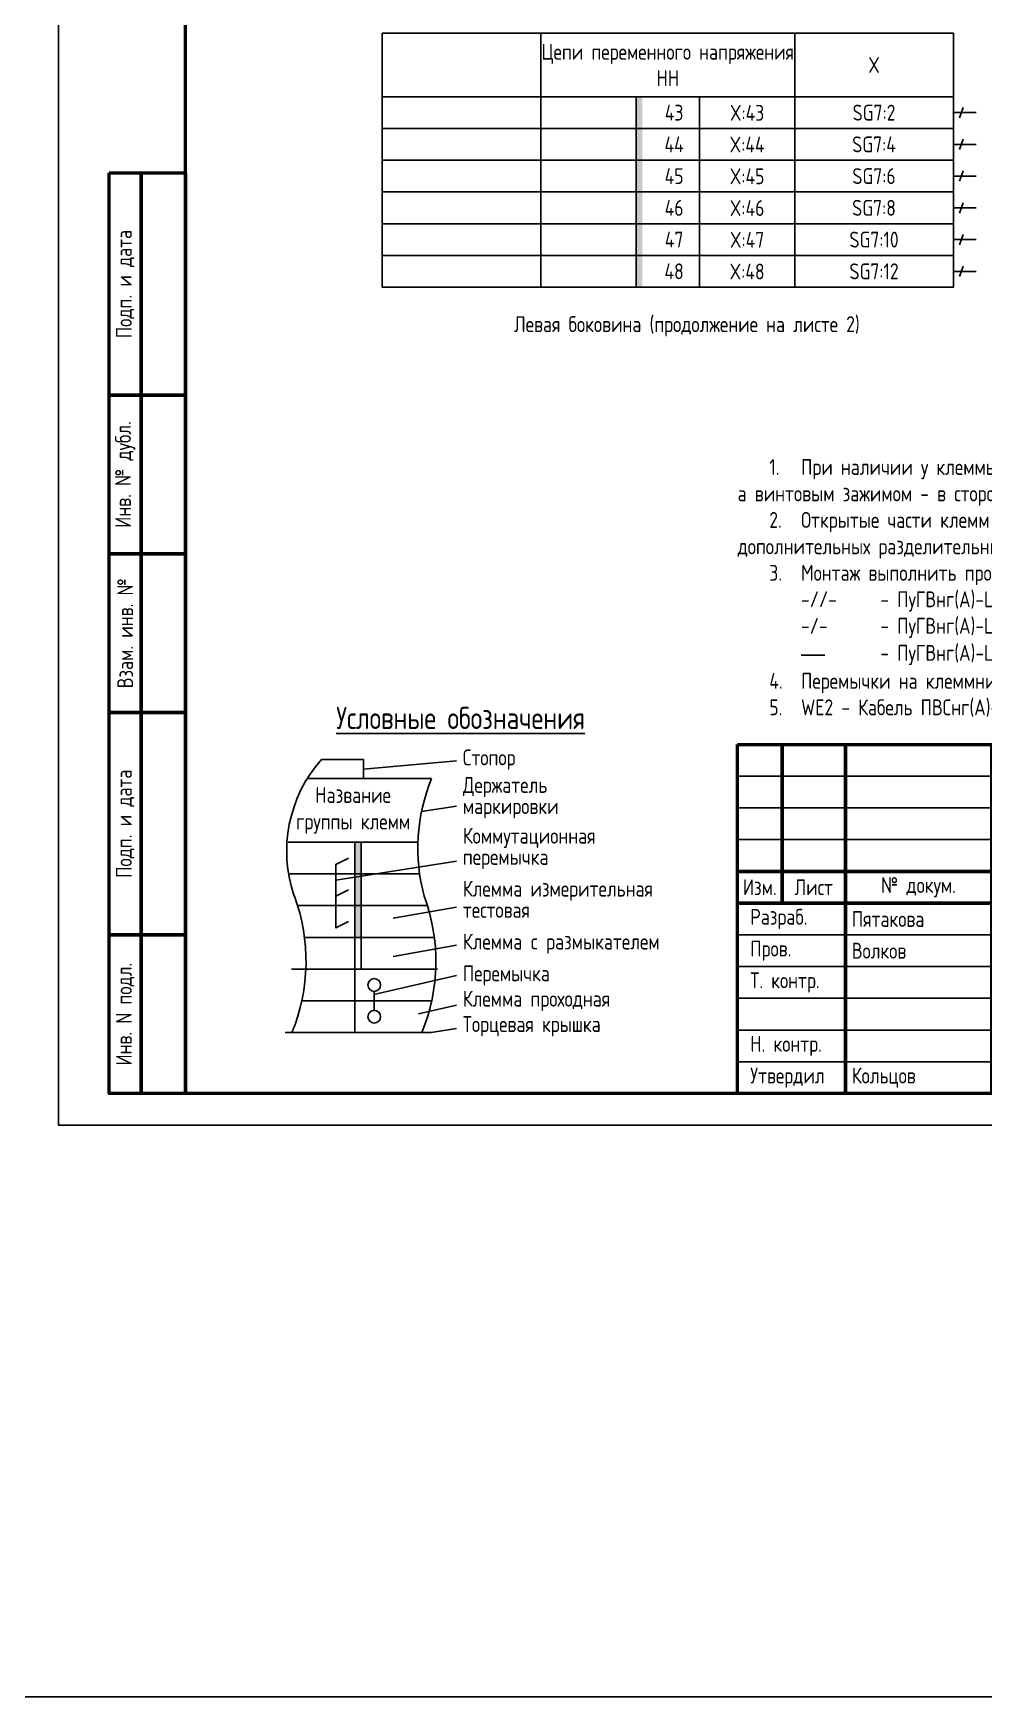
# Model space of a CAD drawing. Header units: millimetres. Extents: x -1244 to 6083, y -90 to 1191.
# Drawn here: x 5036 to 5185.8, y -90 to 172 of the extents above; entities that cross this region are included whole.
import ezdxf

# ---------------------------------------------------------------- set-up
doc = ezdxf.new("R2010")
doc.units = ezdxf.units.MM
doc.styles.add('Gost_type_A', font='GOST_0.TTF')

# ---------------------------------------------------------------- blocks, each defined once
blk = doc.blocks.new('Штамп левый нижний')
at = {"lineweight": 50}
for points in [[(-12, 145), (-7, 145), (-7, 110), (-12, 110)], [(-7, 145), (0, 145), (0, 110), (-7, 110)], [(-12, 110), (-7, 110), (-7, 85), (-12, 85)], [(-7, 110), (0, 110), (0, 85), (-7, 85)], [(-12, 85), (-7, 85), (-7, 60), (-12, 60)], [(-7, 85), (0, 85), (0, 60), (-7, 60)], [(-12, 60), (-7, 60), (-7, 25), (-12, 25)], [(-7, 60), (0, 60), (0, 25), (-7, 25)], [(-12, 25), (-7, 25), (-7, 0), (-12, 0)], [(-7, 25), (0, 25), (0, 0), (-7, 0)]]:
    blk.add_lwpolyline(points, close=True, dxfattribs=at)
at = {"char_height": 2.5, "attachment_point": 5, "rotation": 90, "style": 'Gost_type_A'}
for s, insert, width in [('Подп. и дата', (-9.5, 127.5), 35), ('Инв. № дубл.', (-9.5, 97.5), 25), ('Взам. инв. №', (-9.5, 72.5), 25), ('Подп. и дата', (-9.5, 42.5), 35), ('Инв. N подл.', (-9.5, 12.5), 25)]:
    blk.add_mtext(s, dxfattribs=dict(at, insert=insert, width=width))
blk = doc.blocks.new('Штамп большой нижний')
at = {"lineweight": 50}
for points in [[(-185, 55), (-178, 55), (-178, 35), (-185, 35)], [(-178, 55), (-168, 55), (-168, 35), (-178, 35)], [(-168, 55), (-145, 55), (-145, 35), (-168, 35)], [(-185, 35), (-178, 35), (-178, 30), (-185, 30)], [(-178, 35), (-168, 35), (-168, 30), (-178, 30)], [(-168, 35), (-145, 35), (-145, 30), (-168, 30)], [(-185, 30), (-168, 30), (-168, 0), (-185, 0)], [(-168, 30), (-145, 30), (-145, 0), (-168, 0)]]:
    blk.add_lwpolyline(points, close=True, dxfattribs=at)
for points in [[(-185, 55), (-178, 55), (-178, 50), (-185, 50)], [(-178, 55), (-168, 55), (-168, 50), (-178, 50)], [(-168, 55), (-145, 55), (-145, 50), (-168, 50)], [(-185, 50), (-178, 50), (-178, 45), (-185, 45)], [(-178, 50), (-168, 50), (-168, 45), (-178, 45)], [(-168, 50), (-145, 50), (-145, 45), (-168, 45)], [(-185, 45), (-178, 45), (-178, 40), (-185, 40)], [(-178, 45), (-168, 45), (-168, 40), (-178, 40)], [(-168, 45), (-145, 45), (-145, 40), (-168, 40)], [(-185, 40), (-178, 40), (-178, 35), (-185, 35)], [(-178, 40), (-168, 40), (-168, 35), (-178, 35)], [(-168, 40), (-145, 40), (-145, 35), (-168, 35)], [(-185, 30), (-168, 30), (-168, 25), (-185, 25)], [(-168, 30), (-145, 30), (-145, 25), (-168, 25)], [(-185, 25), (-168, 25), (-168, 20), (-185, 20)], [(-168, 25), (-145, 25), (-145, 20), (-168, 20)], [(-185, 20), (-168, 20), (-168, 15), (-185, 15)], [(-168, 20), (-145, 20), (-145, 15), (-168, 15)], [(-185, 15), (-168, 15), (-168, 10), (-185, 10)], [(-168, 15), (-145, 15), (-145, 10), (-168, 10)], [(-185, 10), (-168, 10), (-168, 5), (-185, 5)], [(-168, 10), (-145, 10), (-145, 5), (-168, 5)], [(-185, 5), (-168, 5), (-168, 0), (-185, 0)], [(-168, 5), (-145, 5), (-145, 0), (-168, 0)]]:
    blk.add_lwpolyline(points, close=True)
at = {"char_height": 2.5, "style": 'Gost_type_A'}
for s, insert, width, attachment_point in [('№ докум.', (-156.5, 32.5), 23, 5), ('Изм.', (-181.5, 32.5), 7, 5), ('Лист', (-173, 32.5), 10, 5), ('\\pxl0.8;Разраб.', (-185, 27.5), 17, 4), ('\\pxl0.8;Пров.', (-185, 22.5), 17, 4), ('\\pxl0.8;Т. контр.', (-185, 17.5), 17, 4), ('\\pxl0.8;Н. контр.', (-185, 7.5), 17, 4), ('\\pxl0.8;Утвердил', (-185, 2.5), 17, 4)]:
    blk.add_mtext(s, dxfattribs=dict(at, insert=insert, width=width, attachment_point=attachment_point))

msp = doc.modelspace()

# ---------------------------------------------------------------- hatches: boundary and pattern name
h = msp.add_hatch(color=7)
h.dxf.hatch_style = 1
h.paths.add_polyline_path([(5132, 162), (5131, 162), (5131, 132), (5132, 132)])
h = msp.add_hatch(color=256)
h.dxf.hatch_style = 1
h.paths.add_polyline_path([(5087.71, 44.6), (5086.71, 44.6), (5086.71, 29.6), (5087.71, 29.6)])

# ---------------------------------------------------------------- linework, layer by layer
for p, q in [((5182.54, 160.31), (5181.96, 158.69)), ((5181, 159.5), (5184.62, 159.5)), ((5182.54, 155.31), (5181.96, 153.69)), ((5181, 154.5), (5184.62, 154.5)), ((5181, 149.5), (5184.62, 149.5)), ((5182.54, 150.31), (5181.96, 148.69)), ((5181, 144.5), (5184.62, 144.5)), ((5182.54, 145.31), (5181.96, 143.69)), ((5181, 139.5), (5184.62, 139.5)), ((5182.54, 140.31), (5181.96, 138.69)), ((5181, 134.5), (5184.62, 134.5)), ((5182.54, 135.31), (5181.96, 133.69)), ((5088.07, 56.1), (5102.71, 57.42)), ((5079.21, 54.6), (5098.79, 54.6)), ((5097.22, 49.45), (5102.71, 50.29)), ((5076.19, 44.6), (5096.65, 44.6)), ((5086.71, 14.6), (5086.71, 44.6)), ((5087.71, 39.6), (5087.71, 44.6)), ((5096.91, 39.6), (5076.45, 39.6)), ((5076.45, 39.6), (5096.91, 39.6)), ((5083.71, 38.6), (5102.71, 41.6)), ((5087.71, 24.6), (5087.71, 39.6)), ((5098.13, 34.6), (5077.67, 34.6)), ((5077.67, 34.6), (5098.13, 34.6)), ((5092.71, 32.6), (5102.71, 34.37)), ((5099.22, 29.6), (5078.76, 29.6)), ((5078.76, 29.6), (5099.22, 29.6)), ((5099.22, 29.6), (5078.76, 29.6)), ((5078.76, 29.6), (5099.22, 29.6)), ((5092.71, 26.6), (5102.71, 28.37)), ((5076.71, 24.6), (5099.71, 24.6)), ((5099.43, 24.6), (5078.97, 24.6)), ((5078.97, 24.6), (5099.43, 24.6)), ((5089.71, 20.6), (5102.71, 23.6)), ((5089.74, 19.6), (5089.74, 21.1)), ((5098.79, 19.6), (5078.33, 19.6)), ((5078.33, 19.6), (5098.79, 19.6)), ((5089.74, 18.1), (5089.74, 19.6)), ((5096.71, 17.56), (5102.71, 18.94)), ((5075.71, 14.6), (5098.71, 14.6)), ((5076.78, 14.6), (5097.24, 14.6)), ((5102.71, 15.27), (5098.71, 14.6))]:
    msp.add_line(p, q)
for points in [[(-1117.42, 586), (6083.28, 586), (6083.28, -90), (-1117.42, -90)], [(5337, 420), (5337, 0), (5040, 0), (5040, 420)], [(5091, 172), (5116, 172), (5116, 162), (5091, 162)], [(5116, 172), (5156, 172), (5156, 162), (5116, 162)], [(5181, 172), (5156, 172), (5156, 162), (5181, 162)], [(5091, 162), (5116, 162), (5116, 157), (5091, 157)], [(5116, 162), (5131, 162), (5131, 157), (5116, 157)], [(5131, 162), (5141, 162), (5141, 157), (5131, 157)], [(5156, 162), (5141, 162), (5141, 157), (5156, 157)], [(5181, 162), (5156, 162), (5156, 157), (5181, 157)], [(5091, 157), (5116, 157), (5116, 152), (5091, 152)], [(5116, 157), (5131, 157), (5131, 152), (5116, 152)], [(5131, 157), (5141, 157), (5141, 152), (5131, 152)], [(5156, 157), (5141, 157), (5141, 152), (5156, 152)], [(5181, 157), (5156, 157), (5156, 152), (5181, 152)], [(5091, 152), (5116, 152), (5116, 147), (5091, 147)], [(5116, 152), (5131, 152), (5131, 147), (5116, 147)], [(5131, 152), (5141, 152), (5141, 147), (5131, 147)], [(5156, 152), (5141, 152), (5141, 147), (5156, 147)], [(5181, 152), (5156, 152), (5156, 147), (5181, 147)], [(5091, 147), (5116, 147), (5116, 142), (5091, 142)], [(5116, 147), (5131, 147), (5131, 142), (5116, 142)], [(5131, 147), (5141, 147), (5141, 142), (5131, 142)], [(5156, 147), (5141, 147), (5141, 142), (5156, 142)], [(5181, 147), (5156, 147), (5156, 142), (5181, 142)], [(5091, 142), (5116, 142), (5116, 137), (5091, 137)], [(5116, 142), (5131, 142), (5131, 137), (5116, 137)], [(5131, 142), (5141, 142), (5141, 137), (5131, 137)], [(5156, 142), (5141, 142), (5141, 137), (5156, 137)], [(5181, 142), (5156, 142), (5156, 137), (5181, 137)], [(5091, 137), (5116, 137), (5116, 132), (5091, 132)], [(5116, 137), (5131, 137), (5131, 132), (5116, 132)], [(5131, 137), (5141, 137), (5141, 132), (5131, 132)], [(5156, 137), (5141, 137), (5141, 132), (5156, 132)], [(5181, 137), (5156, 137), (5156, 132), (5181, 132)]]:
    msp.add_lwpolyline(points, close=True)
at = {"lineweight": 50}
msp.add_lwpolyline([(5332, 415), (5332, 5), (5060, 5), (5060, 415)], close=True, dxfattribs=at)
for points in [[(5081.46, 57.6), (5088.07, 57.6), (5088.07, 54.6), (5079.21, 54.6)], [(5085.71, 42.1), (5083.71, 41.1), (5083.71, 36.1), (5085.71, 37.1)], [(5085.71, 37.1), (5083.71, 36.1), (5083.71, 31.1), (5085.71, 32.1)]]:
    msp.add_lwpolyline(points)
for centre in [(5089.74, 22.1), (5089.74, 17.1)]:
    msp.add_circle(centre, 1)
for centre, radius, start, end in [((5097.55, 43.2), 21.6, 138.181, 199.2333), ((5125.64, 43.61), 29.02, 157.7321, 195.0211), ((5049.46, 25.83), 29.54, 337.6521, 20.3143), ((5069.92, 25.83), 29.54, 337.6521, 20.3143)]:
    msp.add_arc(centre, radius, start, end)

# ---------------------------------------------------------------- block references
at = {"color": 1}
msp.add_blockref('Штамп левый нижний', (5060, 5), dxfattribs=at)
msp.add_blockref('Штамп большой нижний', (5332, 5))

# ---------------------------------------------------------------- texts
at = {"style": 'Gost_type_A'}
for s, insert, char_height, width, attachment_point in [('Цепи переменного напряжения НН', (5136, 167), 2.5, 40, 5), ('X', (5168.5, 167), 2.5, 25, 5), ('SG7:2', (5168.5, 159.5), 2.5, 25, 5), ('SG7:4', (5168.5, 154.5), 2.5, 25, 5), ('SG7:6', (5168.5, 149.5), 2.5, 25, 5), ('SG7:8', (5168.5, 144.5), 2.5, 25, 5), ('SG7:10', (5168.5, 139.5), 2.5, 25, 5), ('SG7:12', (5168.5, 134.5), 2.5, 25, 5), ('Левая боковина (продолжение на листе 2)', (5139.01, 125.84), 2.5, 90, 5), ('\\pxi2,ql,t4;1.^IПри наличии у клеммы и пружинного и винтового зажима, установить пружинным зажимом в сторону внутреннего монтажа шкафа, а винтовым зажимом - в сторону подключения внешних кабелей.\\P2.^IОткрытые части клемм закрыть соответствующими концевыми крышками. На данной схеме показаны только места установок дополнительных разделительных крышек и пластин (в зависимости от типа клемм).\\P{\\A1;3.^IМонтаж выполнить проводом:\\P\\pi0,l4,q*,t4,9;-//-^I- ПуГВнг(А)-LS 1х2,5 белый;\\P\\pi2.42857,l1.57143,ql,t1.57143,9;-/-  ^I- ПуГВнг(А)-LS 1х1,5 белый; \\P\\pi-5,l9,q*,t9;\\fArial|b0|i0|c0|p34;\\H1.08333x;―^I\\fGOST type A|b0|i0|c204|p34;\\H0.92308x;- ПуГВнг(А)-LS 1x0,75 белый.\\A0;\\fMS Shell Dlg 2|b0|i0|c204|p0;\\H0.70834x;\\P\\pi2,l0,ql,t4;\\A1;\\fGOST type A|b0|i0|c204|p34;\\H1.41176x;4.^IПеремычки на клеммнике выполнить проводом ПуГВнг(А)-LS 1х1,5 белый;\\P5.^IWE2 - Кабель ПВСнг(А)-LS 2x0,75.}', (5147, 64), 2.5, 183, 7), ('{\\LУсловные обозначения}', (5103.35, 64.16), 3.5, 75, 5), ('Название группы клемм', (5086.42, 49.6), 2.5, 20.4592, 5), ('Пятакова', (5165, 32.5), 2.5, 22, 4), ('Волков', (5165, 27.5), 2.5, 22, 4), ('Кольцов', (5165, 7.5), 2.5, 22, 4)]:
    msp.add_mtext(s, dxfattribs=dict(at, insert=insert, char_height=char_height, width=width, attachment_point=attachment_point))
at = {"ltscale": 10, "char_height": 2.5, "attachment_point": 5, "style": 'Gost_type_A'}
for s, insert, width in [('43', (5137, 159.5), 8), ('X:43', (5148.5, 159.47), 15), ('44', (5137, 154.5), 8), ('X:44', (5148.5, 154.47), 15), ('45', (5137, 149.5), 8), ('X:45', (5148.5, 149.47), 15), ('46', (5137, 144.5), 8), ('X:46', (5148.5, 144.47), 15), ('47', (5137, 139.5), 8), ('X:47', (5148.5, 139.47), 15), ('48', (5137, 134.5), 8), ('X:48', (5148.5, 134.47), 15)]:
    msp.add_mtext(s, dxfattribs=dict(at, insert=insert, width=width))
at = {"char_height": 2.5, "attachment_point": 4, "line_spacing_factor": 0.8, "style": 'Gost_type_A'}
for s, insert, width in [('Стопор', (5103.71, 57.6), 44), ('Держатель\\Pмаркировки', (5103.71, 51.6), 38.7538), ('Коммутационная\\Pперемычка', (5103.71, 43.6), 44), ('Клемма измерительная\\Pтестовая', (5103.71, 35.6), 55.1103), ('Клемма c размыкателем', (5103.71, 28.6), 55.1103), ('Перемычка', (5103.71, 23.6), 49.9213), ('Клемма проходная', (5103.71, 19.6), 44), ('Торцевая крышка', (5103.71, 15.6), 44)]:
    msp.add_mtext(s, dxfattribs=dict(at, insert=insert, width=width))

doc.saveas('drawing.dxf')
